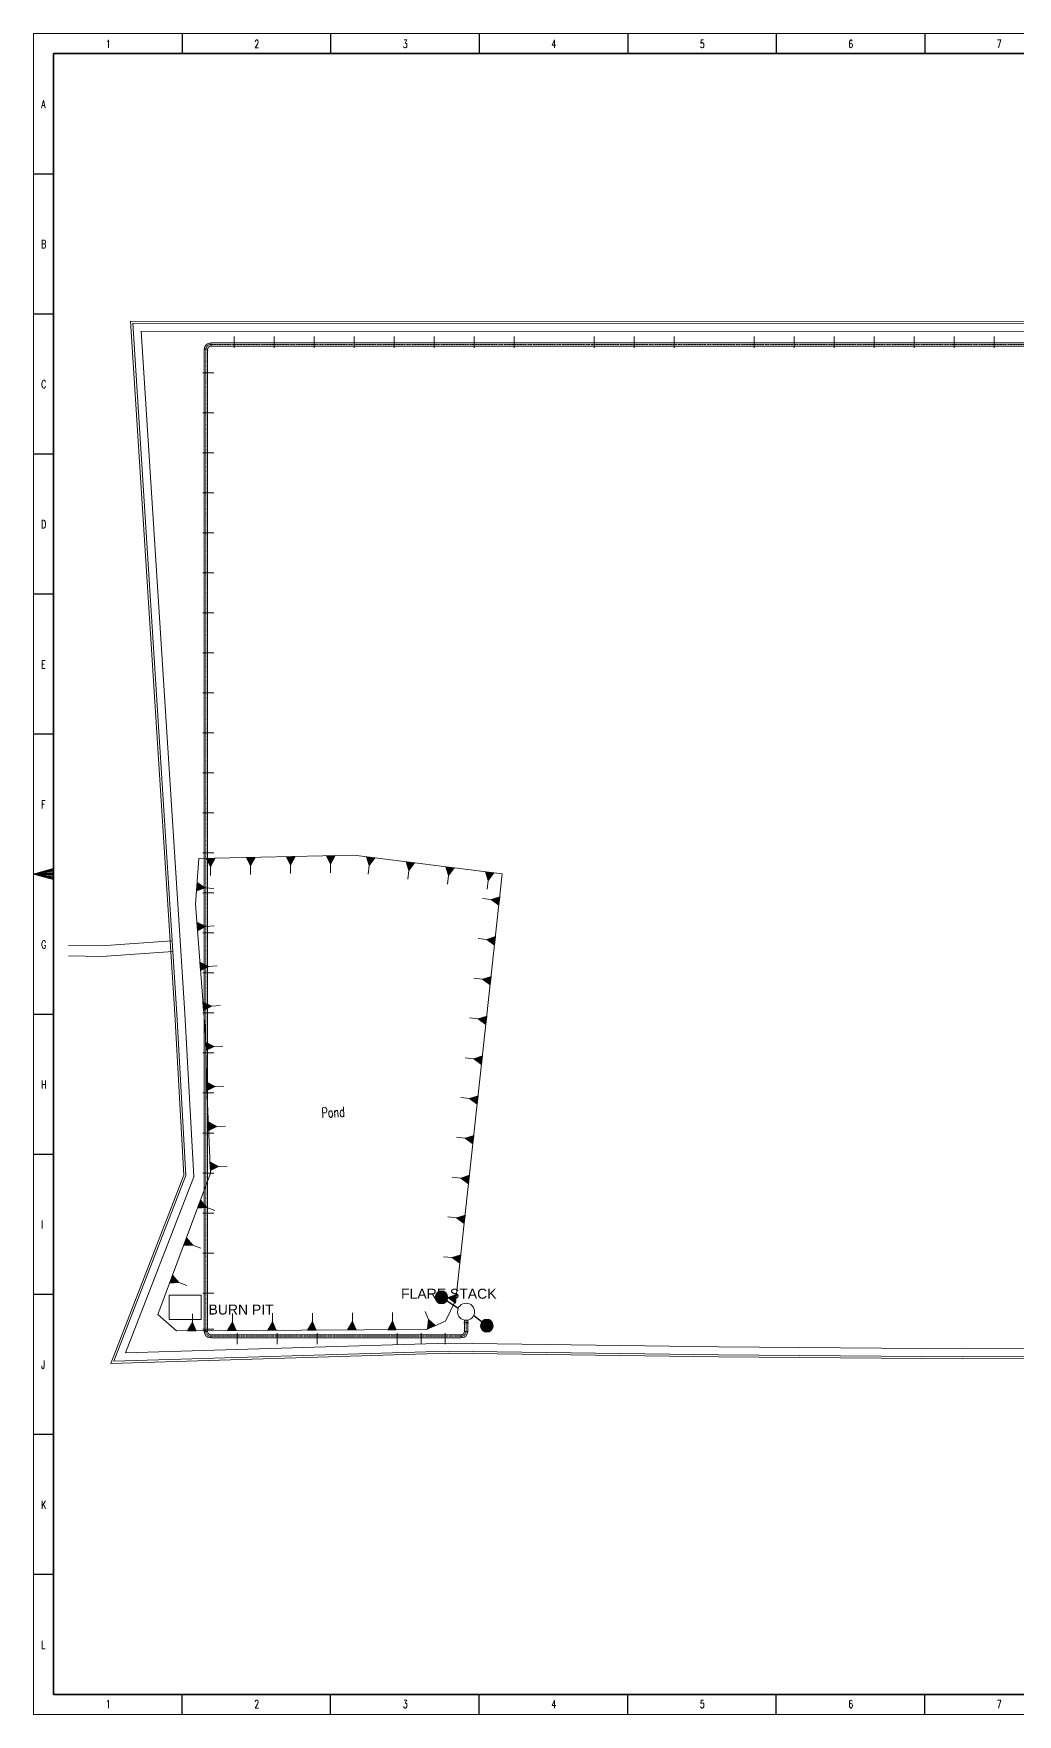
# Model space of a CAD drawing. Header units: inches. Extents: x 19 to 654008, y 34 to 210034.
# Drawn here: x 19 to 122979, y 34 to 210034 of the extents above; entities that cross this region are included whole.
import ezdxf

# ---------------------------------------------------------------- set-up
doc = ezdxf.new("R2010")
doc.units = ezdxf.units.IN
doc.header["$MEASUREMENT"] = 0
doc.linetypes.add('DASHDOT2', pattern=[0.5, 0.25, -0.125, 0, -0.125])
doc.layers.add('Khal+River+Pond+Ditch', color=130, linetype='Continuous')
doc.layers.add('电气-接地设计-接地线', color=3, linetype='接地线')
doc.layers.add('Layout', color=6, linetype='Continuous', lineweight=20)
doc.layers.add('Pond', color=4, linetype='Continuous', lineweight=13)
doc.styles.add('EESLTYPE', font='TXT.shx')
doc.styles.add('HZTXT', font='txt_qlt.shx', dxfattribs={"width": 0.7, "bigfont": 'hztxt.shx'})
doc.styles.get("Standard").update_dxf_attribs({"font": 'arial.ttf'})
doc.styles.add('TEG BORDER', font='txt_qlt.shx', dxfattribs={"width": 0.7, "bigfont": 'hztxt.shx'})
doc.linetypes.add('接地线', pattern='A,500,["/",EESLTYPE,S=200,R=0,X=0,Y=-100],-200,60,-200', length=960)
doc.linetypes.add('组180_接地线', pattern='A,500,["/",EESLTYPE,S=200,R=-180,X=0,Y=100],-200,60,-200', length=960)

# ---------------------------------------------------------------- blocks, each defined once
blk = doc.blocks.new('x')
at = {"layer": 'Pond'}
blk.add_hatch(color=252, dxfattribs=at).paths.add_polyline_path([(-0.53, 0), (0.53, 0), (0.07, 1.05)])
at = {"layer": 'Pond', "color": 252}
for p, q in [((0.07, 1.05), (0.07, 2.13)), ((-0.53, 0), (0.07, 1.05)), ((-0.53, 0), (0.53, 0)), ((0.07, 1.05), (0.53, 0))]:
    blk.add_line(p, q, dxfattribs=at)
blk = doc.blocks.new('PTJD2')
at = {"linetype": 'Continuous'}
blk.add_hatch(color=0, dxfattribs=at).paths.add_polyline_path([(150, 0, 1), (-150, 0, 1)])
at = {"color": 0, "linetype": 'Continuous'}
blk.add_circle((0, 0), 150, dxfattribs=at)

msp = doc.modelspace()

# ---------------------------------------------------------------- linework, layer by layer
for p, q in [((18581, 210034), (18581, 207534)), ((37144, 210034), (37144, 207534)), ((55706, 210034), (55706, 207534)), ((74269, 210034), (74269, 207534)), ((92831, 210034), (92831, 207534)), ((111394, 210034), (111394, 207534)), ((19, 192534), (2519, 192534)), ((19, 175034), (2519, 175034)), ((19, 157534), (2519, 157534)), ((19, 140034), (2519, 140034)), ((19, 122534), (2519, 122534)), ((2519, 105034), (19, 105034)), ((644, 105034), (1894, 105034)), ((19, 87534), (2519, 87534)), ((19, 70034), (2519, 70034)), ((19, 52534), (2519, 52534)), ((19, 35034), (2519, 35034)), ((19, 17534), (2519, 17534)), ((18581, 34), (18581, 2534)), ((37144, 34), (37144, 2534)), ((55706, 34), (55706, 2534)), ((74269, 34), (74269, 2534)), ((92831, 34), (92831, 2534)), ((111394, 34), (111394, 2534))]:
    msp.add_line(p, q)
at = {"linetype": 'Continuous'}
for p, q in [((244519, 207534), (2519, 207534)), ((2519, 207534), (2519, 2534)), ((2519, 2534), (244519, 2534))]:
    msp.add_line(p, q, dxfattribs=at)
at = {"color": 5, "lineweight": 15}
msp.add_lwpolyline([(19, 210034), (297019, 210034), (297019, 34), (19, 34)], close=True, dxfattribs=at)
msp.add_lwpolyline([(2519, 207534), (294519, 207534), (294519, 2534), (2519, 2534)], close=True)
msp.add_lwpolyline([(19, 105034), (2519, 105704), (2519, 104364), (19, 105034), (2519, 105537), (2519, 105369), (19, 105034), (2519, 105202), (2519, 104867), (19, 105034), (2519, 104699), (2519, 104532), (19, 105034)])
at = {"layer": 'Khal+River+Pond+Ditch', "color": 9, "lineweight": 20}
for points in [[(15564, 49984), (17885, 47955), (49142, 48122), (51497, 49173), (52798, 51818), (58599, 105058), (40027, 107374), (20684, 106966), (20267, 101281), (21496, 84938), (21686, 78269), (22123, 67635), (15564, 49984)], [(17314, 96664), (8496, 96047), (4386, 96113)], [(17405, 95358), (8531, 94736), (4386, 94803)]]:
    msp.add_lwpolyline(points, dxfattribs=at)
at = {"layer": 'Layout', "color": 9}
for p, q in [((21352, 170592), (21352, 47872)), ((21352, 170592), (21752, 170592)), ((21752, 170592), (21752, 47872)), ((22152, 170992), (22152, 171392)), ((25074, 170792), (25074, 172192)), ((30074, 170792), (30074, 172192)), ((35074, 170792), (35074, 172192)), ((40074, 170792), (40074, 172192)), ((45074, 170792), (45074, 172192)), ((50074, 170792), (50074, 172192)), ((55074, 170792), (55074, 172192)), ((60074, 170792), (60074, 172192)), ((70074, 170792), (70074, 172192)), ((75074, 170792), (75074, 172192)), ((75074, 170792), (75074, 172192)), ((80074, 170792), (80074, 172192)), ((90074, 170792), (90074, 172192)), ((21152, 167672), (22552, 167672)), ((21152, 162672), (22552, 162672)), ((21152, 157672), (22552, 157672)), ((21152, 152672), (22552, 152672)), ((21152, 147672), (22552, 147672)), ((21152, 142672), (22552, 142672)), ((21152, 137672), (22552, 137672)), ((21152, 132672), (22552, 132672)), ((21152, 132672), (22552, 132672)), ((21152, 127672), (22552, 127672)), ((21152, 122672), (22552, 122672)), ((21152, 117672), (22552, 117672)), ((21152, 112672), (22552, 112672)), ((21152, 107672), (22552, 107672)), ((21152, 102672), (22552, 102672)), ((21152, 97672), (22552, 97672)), ((21152, 92672), (22552, 92672)), ((21152, 92672), (22552, 92672)), ((21152, 87672), (22552, 87672)), ((21152, 82672), (22552, 82672)), ((21152, 77672), (22552, 77672)), ((21152, 72672), (22552, 72672)), ((21152, 67672), (22552, 67672)), ((21152, 62672), (22552, 62672)), ((21152, 57672), (22552, 57672)), ((21152, 52672), (22552, 52672)), ((54374, 49016), (53774, 49016)), ((53774, 48981), (53774, 49016)), ((54374, 48981), (53774, 48981)), ((54374, 48971), (53774, 48971)), ((53774, 48936), (53774, 48971)), ((54374, 48936), (53774, 48936)), ((53874, 49016), (53874, 49290)), ((53874, 47872), (53874, 48936)), ((54274, 49016), (54274, 49290)), ((54274, 47872), (54274, 48936)), ((54374, 48981), (54374, 49016)), ((54374, 48936), (54374, 48971)), ((21152, 48172), (22552, 48172)), ((21352, 47872), (21752, 47872)), ((53474, 47472), (22152, 47472)), ((22152, 47472), (22152, 47072)), ((53474, 47072), (22152, 47072)), ((25474, 46272), (25474, 47672)), ((30474, 46272), (30474, 47672)), ((35474, 46272), (35474, 47672)), ((45474, 46272), (45474, 47672)), ((48474, 46272), (48474, 47672)), ((51474, 46272), (51474, 47672)), ((53474, 47472), (53474, 47072)), ((54274, 47872), (53874, 47872))]:
    msp.add_line(p, q, dxfattribs=at)
at = {"layer": 'Layout', "color": 9, "linetype": 'DASHDOT2'}
for p, q in [((21552, 170592), (21552, 47872)), ((54074, 47872), (54074, 49272)), ((53474, 47272), (22152, 47272))]:
    msp.add_line(p, q, dxfattribs=at)
at = {"layer": 'Layout', "color": 252}
for p, q in [((22152, 171392), (144874, 171392)), ((22152, 170992), (144874, 170992)), ((95074, 170792), (95074, 172192)), ((100074, 170792), (100074, 172192)), ((105074, 170792), (105074, 172192)), ((110074, 170792), (110074, 172192)), ((115074, 170792), (115074, 172192)), ((120074, 170792), (120074, 172192))]:
    msp.add_line(p, q, dxfattribs=at)
at = {"layer": 'Layout', "color": 252, "linetype": 'DASHDOT2'}
msp.add_line((22152, 171192), (144874, 171192), dxfattribs=at)
at = {"layer": 'Layout', "color": 9, "lineweight": 20}
msp.add_lwpolyline([(17654, 87516), (12137, 174090), (129957, 174076), (172948, 174248), (205943, 174090), (207358, 184356), (225230, 179453), (223052, 121365), (222709, 109024), (222399, 102907), (222084, 91053), (221256, 59990), (220849, 44580), (205259, 44723), (116136, 44438), (85604, 44710), (51853, 45181), (9674, 43892), (18775, 67397)], close=True, dxfattribs=at)
msp.add_lwpolyline([(17904, 87531), (12403, 173840), (129958, 173826), (172948, 173998), (206161, 173839), (207567, 184039), (224973, 179265), (222802, 121373), (222459, 109034), (222150, 102916), (221834, 91060), (221006, 59997), (220605, 44832), (205260, 44973), (116137, 44688), (85606, 44960), (51851, 45431), (10043, 44154), (19027, 67357), (17904, 87531)], dxfattribs=at)
msp.add_lwpolyline([(18902, 87591), (13469, 172840), (129960, 172826), (172948, 172998), (207032, 172835), (208402, 182773), (223944, 178510), (221802, 121405), (221460, 109073), (221150, 102955), (220834, 91086), (220007, 60024, 0.0000499), (220007, 60024), (219632, 45841), (205263, 45973), (116140, 45688), (85618, 45960), (51843, 46431), (11520, 45199), (20038, 67197)], format="xyb", close=True, dxfattribs=at)
at = {"layer": 'Layout', "color": 9}
msp.add_lwpolyline([(16974, 49392), (20974, 49392), (20974, 52392), (16974, 52392)], close=True, dxfattribs=at)
msp.add_circle((54074, 50342), 1071, dxfattribs=at)
for centre, radius, start, end in [((22152, 170592), 800, 90, 180), ((22152, 170592), 400, 90, 180), ((22152, 47872), 800, 180, 270), ((22152, 47872), 400, 180, 270), ((53474, 47872), 400, 270, 0), ((53474, 47872), 800, 270, 0)]:
    msp.add_arc(centre, radius, start, end, dxfattribs=at)
at = {"layer": 'Layout', "color": 9, "linetype": 'DASHDOT2'}
for centre, start, end in [((22152, 170592), 90, 180), ((22152, 47872), 180, 270), ((53474, 47872), 270, 0)]:
    msp.add_arc(centre, 600, start, end, dxfattribs=at)
at = {"layer": '电气-接地设计-接地线', "linetype": '组180_接地线', "ltscale": 0.01, "const_width": 174}
for points in [[(53092, 50770), (50998, 52141)], [(55007, 49887), (56660, 48600)]]:
    msp.add_lwpolyline(points, dxfattribs=at)

# ---------------------------------------------------------------- block references
at = {"layer": 'Khal+River+Pond+Ditch', "color": 9, "lineweight": 20}
for p, xscale, yscale, zscale, rotation in [((27167, 107103), 999.9999999999998, 999.9999999999998, 999.9999999999998, 181.2095520330888), ((32166, 107208), 999.9999999999998, 999.9999999999998, 999.9999999999998, 181.2095520330888), ((37165, 107314), 999.9999999999998, 999.9999999999998, 999.9999999999998, 181.2095520330888), ((42148, 107110), 999.9999999999998, 999.9999999999998, 999.9999999999998, 172.8891940907733), ((22169, 106997), 999.9999999999998, 999.9999999999998, 999.9999999999998, 181.2095520330888), ((47110, 106491), 999.9999999999998, 999.9999999999998, 999.9999999999998, 172.8891940907733), ((52071, 105872), 999.9999999999998, 999.9999999999998, 999.9999999999998, 172.8891940907733), ((57033, 105253), 999.9999999999998, 999.9999999999998, 999.9999999999998, 172.8891940907733), ((20427, 103460), 999.9999999999994, 999.9999999999994, 999.9999999999994, 265.8029605112118), ((58228, 101656), 999.9999999999994, 999.9999999999994, 999.9999999999994, 83.78114369175577), ((20478, 98474), 1000, 1000, 1000, 274.3015548485158), ((57687, 96686), 999.9999999999994, 999.9999999999994, 999.9999999999994, 83.78114369175577), ((20853, 93488), 1000, 1000, 1000, 274.3015548485158), ((57145, 91715), 999.9999999999994, 999.9999999999994, 999.9999999999994, 83.78114369175577), ((21228, 88502), 1000, 1000, 1000, 274.3015548485158), ((56604, 86744), 999.9999999999994, 999.9999999999994, 999.9999999999994, 83.78114369175577), ((21537, 83513), 999.9999999999999, 999.9999999999999, 999.9999999999999, 271.6294705689496), ((56062, 81774), 999.9999999999994, 999.9999999999994, 999.9999999999994, 83.78114369175577), ((21679, 78515), 999.9999999999999, 999.9999999999999, 999.9999999999999, 271.6294705689496), ((55520, 76803), 999.9999999999994, 999.9999999999994, 999.9999999999994, 83.78114369175577), ((21881, 73519), 999.9999999999998, 999.9999999999998, 999.9999999999998, 272.3557365251912), ((54979, 71833), 999.9999999999994, 999.9999999999994, 999.9999999999994, 83.78114369175577), ((22087, 68523), 999.9999999999998, 999.9999999999998, 999.9999999999998, 272.3557365251912), ((54437, 66862), 999.9999999999994, 999.9999999999994, 999.9999999999994, 83.78114369175577), ((20691, 63781), 999.9999999999997, 999.9999999999997, 999.9999999999997, 249.6137102172933), ((53895, 61892), 999.9999999999994, 999.9999999999994, 999.9999999999994, 83.78114369175577), ((18950, 59094), 999.9999999999997, 999.9999999999997, 999.9999999999997, 249.6137102172933), ((53354, 56921), 999.9999999999994, 999.9999999999994, 999.9999999999994, 83.78114369175577), ((17208, 54408), 999.9999999999997, 999.9999999999997, 999.9999999999997, 249.6137102172933), ((52812, 51950), 999.9999999999994, 999.9999999999994, 999.9999999999994, 83.78114369175577), ((49744, 48391), 999.9999999999998, 999.9999999999998, 999.9999999999998, 24.06724847874739), ((19802, 47965), 999.9999999999997, 999.9999999999997, 999.9999999999997, 0.3058525164748538), ((24802, 47992), 999.9999999999997, 999.9999999999997, 999.9999999999997, 0.3058525164748538), ((29802, 48019), 999.9999999999997, 999.9999999999997, 999.9999999999997, 0.3058525164748538), ((34802, 48045), 999.9999999999997, 999.9999999999997, 999.9999999999997, 0.3058525164748538), ((39802, 48072), 999.9999999999997, 999.9999999999997, 999.9999999999997, 0.3058525164748538), ((44802, 48099), 999.9999999999997, 999.9999999999997, 999.9999999999997, 0.3058525164748538)]:
    msp.add_blockref('x', p, dxfattribs=dict(at, xscale=xscale, yscale=yscale, zscale=zscale, rotation=rotation))
at = {"layer": '电气-接地设计-接地线', "color": 1, "xscale": -5.220984535692774, "yscale": 5.220984535692774, "zscale": 1.740328178564257}
for p, rotation in [((50998, 52141), 101.7952342257677), ((56660, 48600), 277.0944188076885)]:
    msp.add_blockref('PTJD2', p, dxfattribs=dict(at, rotation=rotation))

# ---------------------------------------------------------------- texts
at = {"color": 9, "lineweight": 20, "style": 'HZTXT', "width": 0.7}
msp.add_text('Pond', height=1250, rotation=2.27433, dxfattribs=at).set_placement((36025, 74576))
at = {"char_height": 1000, "width": 1000, "style": 'TEG BORDER'}
for s, insert, attachment_point in [('1', (9042, 209237), 1), ('2', (27605, 209237), 1), ('3', (46167, 209237), 1), ('4', (64730, 209237), 1), ('5', (83292, 209237), 1), ('6', (101855, 209237), 1), ('7', (120417, 209237), 1), ('A', (974, 201729), 1), ('B', (974, 184229), 1), ('C', (974, 166729), 1), ('D', (974, 149229), 1), ('E', (974, 131729), 1), ('F', (974, 114229), 1), ('G', (974, 96729), 1), ('H', (974, 79229), 1), ('I', (974, 61729), 1), ('J', (974, 44229), 1), ('K', (974, 26729), 1), ('L', (974, 9229), 1), ('1', (9042, 831), 7), ('2', (27605, 831), 7), ('3', (46167, 831), 7), ('4', (64730, 831), 7), ('5', (83292, 831), 7), ('6', (101855, 831), 7), ('7', (120417, 831), 7)]:
    msp.add_mtext(s, dxfattribs=dict(at, insert=insert, attachment_point=attachment_point))
at = {"layer": 'Layout', "color": 9, "char_height": 1250, "attachment_point": 1}
for s, insert in [('FLARE STACK', (45943, 53218)), ('BURN PIT', (21878, 51241))]:
    msp.add_mtext(s, dxfattribs=dict(at, insert=insert))

doc.saveas('drawing.dxf')
